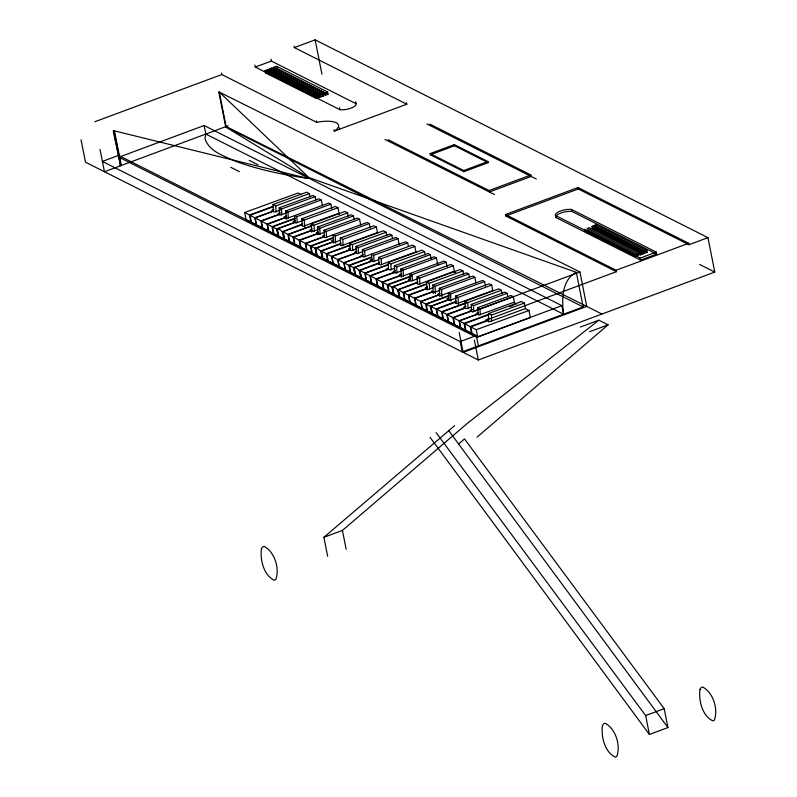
<?xml version="1.0" encoding="UTF-8"?>
<svg xmlns="http://www.w3.org/2000/svg" width="797" height="797" viewBox="0 0 797 797"><rect width="100%" height="100%" fill="white"/><g stroke="black" fill="none" stroke-linecap="round" stroke-linejoin="round"><path stroke-width="1.2" d="M488.481 322.038L488.521 313.53L521.358 301.525L524.336 303.069L525.462 308.728M491.48 321.151L491.51 315.074L488.521 313.53M205.815 134.065L563.599 314.217L561.905 305.659L476.686 337.34L118.902 157.188L204.122 125.508L205.815 134.065L204.959 138.339C208.515 151.191 223.419 155.624 234.188 160.765C257.8 169.641 282.656 174.593 307.532 178.359L309.097 177.641L307.532 178.359L113.951 130.758L113.224 131.027L120.596 165.746L113.782 131.306M327.637 556.226L323.891 537.317L454.619 425.698M323.891 537.317L342.431 530.433L467.132 423.536L598.866 320.185L608.091 324.827L477.134 437.085M458.594 443.969L464.492 438.918L664.19 708.672L667.936 727.571L649.396 734.465L430.051 437.324M478.379 345.898L476.337 335.567L118.554 155.415L102.405 161.422L460.188 341.574L462.24 351.895L583.155 306.945L576.301 272.315C561.616 279.827 561.746 299.991 563.599 314.217M94.813 121.752L221.785 74.549L316.708 122.349A20.214 7.183 -11.2 0 1 336.224 122.768A20.214 7.183 -11.2 0 1 334.232 131.166L406.789 104.198L406.51 102.773M294.063 46.156L294.342 47.581L315.134 39.85L707.965 237.645L714.789 272.086L478.32 359.995L85.488 162.19L81.055 139.814M255.249 67.058L271.369 61.06L356.07 103.71A10.112 3.587 -11.2 0 1 350.929 108.173A10.112 3.587 -11.2 0 1 339.95 109.697L255.249 67.058L254.851 65.055M265.042 70.584L267.732 69.588L318.77 95.281L319.218 97.573L316.539 98.569L265.491 72.866L265.042 70.584L316.08 96.288L318.77 95.281M269.336 68.95L272.026 67.954L323.064 93.647L323.512 95.929L320.832 96.935L269.794 71.232L269.336 68.95L320.374 94.654L323.064 93.647M273.869 67.297L276.559 66.29L327.597 91.994L328.055 94.275L325.365 95.271L274.327 69.578L273.869 67.297L324.907 92.99L327.597 91.994M265.491 72.866L268.181 71.869L319.218 97.573M269.794 71.232L272.474 70.236L323.512 95.929M274.327 69.578L277.007 68.572L328.055 94.275M120.048 165.467L121.313 165.477L114.499 131.037M228.062 125.796L104.447 171.744L100.023 149.368M273.491 206.164L249.451 214.991L244.679 212.52L246.104 219.713L250.876 222.174L249.451 214.991M430.131 153.622L454.32 144.626L487.903 161.542L488.133 162.678L463.944 171.674L430.36 154.757L430.131 153.622L463.724 170.528L487.903 161.542M430.36 154.757L454.539 145.771L488.133 162.678M489.089 190.543L530.892 175.001L531.171 176.436L489.368 191.977L489.089 190.543L388.069 139.684M505.447 214.523L616.141 270.253L616.42 271.687L505.726 215.947L505.447 214.523L578.004 187.554L688.688 243.284L688.977 244.709L707.965 237.645M505.726 215.947L578.283 188.979L688.977 244.709M593.107 225.87L595.797 224.874L646.835 250.567L647.174 252.28L644.494 253.277L593.446 227.583L593.107 225.87L644.155 251.573L646.835 250.567M593.446 227.583L596.136 226.587L647.174 252.28M472.472 311.916L579.937 271.966L586.751 306.407L601.924 314.038M584.281 229.167L635.319 254.861L638.008 253.864L638.347 255.578L635.657 256.574L584.619 230.871M588.814 227.504L639.852 253.207L642.541 252.211L642.88 253.914L640.2 254.92L586.971 228.161M555.419 215.449L640.121 258.098L656.24 252.111L656.638 254.104L640.509 260.101L555.808 217.451L555.419 215.449A10.112 3.587 -11.2 0 1 560.56 210.986A10.112 3.587 -11.2 0 1 571.539 209.462L656.24 252.111M616.141 270.253L688.688 243.284M487.644 319.557L616.42 271.687M460.188 341.574L476.337 335.567M580.326 327.079L598.866 320.185M589.551 331.721L608.091 324.827M436.079 432.592L645.65 715.557L664.19 708.672M244.679 212.52L298.058 193.004L301.515 194.797M273.401 211.643L272.963 204.52L306.646 192.207L309.385 193.621L310.053 197.018M250.059 215.3L254.831 217.77L256.255 224.953L251.483 222.483L250.059 215.3L273.271 206.812M272.963 204.52L275.702 205.935L309.385 193.621M274.009 209.601L271.737 210.428L273.052 211.105L254.831 217.77M279.657 214.931L279.209 207.808L312.892 195.494L315.164 196.66L315.831 200.057M262.701 227.962L256.644 225.153L255.219 217.97L273.441 211.305L274.875 212.052L280.674 209.93M279.209 207.808L281.48 208.983L315.164 196.66M280.295 212.799L277.974 213.656L279.129 214.254L260.908 220.908L255.219 217.97M286.213 219.305L285.695 210.996L319.009 198.812L321.271 199.987L322.396 205.646M285.695 210.996L287.956 212.161L321.271 199.987M286.422 212.909L280.624 215.021L279.558 214.473L261.336 221.128L267.055 224.096L285.276 217.432L284.21 216.874L286.522 216.027M267.403 224.276L272.056 226.677L273.471 233.86L268.818 231.459L267.403 224.276L285.625 217.611L287.05 218.348L328.733 203.086L330.865 204.191L331.761 208.724M295.119 222.662L294.681 215.539L296.813 216.645L330.865 204.191M272.056 226.677L294.94 218.308M272.524 226.916L276.679 228.928L278.103 236.111L273.949 234.099L272.524 226.916L294.721 218.806M295.398 220.5L293.117 221.337L294.9 222.263L276.679 228.928M302.232 225.87L301.794 218.737L335.477 206.423L337.988 207.718L339.333 214.513M277.007 229.068C283.642 227.882 288.614 245.496 278.432 236.251L277.007 229.068L295.039 222.463L296.115 223.021L303.019 220.5M301.794 218.737L304.305 220.042L337.988 207.718M302.77 223.847L282.507 231.688M282.885 231.768L287.896 234.358L289.321 241.541L284.31 238.951L282.885 231.768L301.107 225.103L303.378 226.278L338.526 213.417M311.747 232.116L311.238 223.808L344.922 211.484L347.661 212.909L348.329 216.306M287.896 234.358L312.265 225.451M288.335 234.587L293.107 237.058L294.531 244.241L289.759 241.77L288.335 234.587L311.547 226.099M311.238 223.808L313.978 225.222L347.661 212.909M312.285 228.878L310.013 229.715L311.328 230.393L293.107 237.058M317.933 234.218L317.485 227.095L351.168 214.772L353.44 215.947L354.107 219.344M300.977 247.249L294.92 244.44L293.495 237.257L311.717 230.592L313.151 231.329L318.949 229.217M317.485 227.095L319.756 228.261L353.44 215.947M318.571 232.086L316.25 232.933L317.405 233.531L299.184 240.196L293.495 237.257M324.409 237.406L323.971 230.283L357.285 218.099L359.547 219.265L360.672 224.933M323.971 230.283L326.232 231.449L359.547 219.265M324.698 232.186L318.9 234.308L317.834 233.76L299.612 240.415L305.331 243.384L323.552 236.719L322.486 236.161L324.797 235.314M305.679 243.553L310.332 245.964L311.747 253.147L307.104 250.746L305.679 243.553L323.901 236.898L325.325 237.636L367.158 222.433L369.3 223.539L370.197 228.062M333.624 243.195L333.106 234.876L335.248 235.982L369.3 223.539M310.332 245.964L333.216 237.596M310.96 246.263L315.114 248.265L316.529 255.458L312.374 253.446L310.96 246.263L333.146 238.144M333.823 239.847L331.542 240.684L333.335 241.611L315.114 248.265M340.668 245.207L340.219 238.084L373.903 225.77L376.413 227.065L377.529 232.724M315.433 248.405C322.068 247.219 327.049 264.833 316.857 255.588L315.433 248.405L333.475 241.81L334.551 242.368L340.299 240.266M340.219 238.084L342.73 239.379L376.413 227.065M341.196 243.195L320.932 251.025M321.311 251.105L326.322 253.705L327.746 260.888L322.735 258.298L321.311 251.105L339.532 244.45L341.803 245.615L376.961 232.764M350.102 250.278L349.664 243.145L383.347 230.831L386.087 232.256L386.764 235.653M326.322 253.705L350.69 244.789M326.77 253.934L331.532 256.395L332.957 263.588L328.185 261.117L326.77 253.934L349.973 245.446M349.664 243.145L352.404 244.569L386.087 232.256M350.71 248.226L348.448 249.053L349.753 249.74L331.532 256.395M356.359 253.566L355.92 246.432L389.603 234.119L391.865 235.294L392.542 238.692M339.402 266.596L333.345 263.787L331.931 256.604L350.152 249.939L351.577 250.676L356.219 248.983M355.92 246.432L358.182 247.608L391.865 235.294M356.996 251.434L354.675 252.28L355.831 252.878L337.609 259.543L331.931 256.604M362.844 256.744L362.396 249.62L395.71 237.446L397.982 238.612L399.098 244.271M362.396 249.62L364.667 250.796L397.982 238.612M363.133 251.533L357.335 253.655L356.259 253.097L338.038 259.762L343.766 262.721L361.987 256.066L360.911 255.508L363.233 254.661M344.105 262.9L348.757 265.311L350.182 272.494L345.529 270.083L344.105 262.9L362.326 256.236L363.761 256.983L405.583 241.77L407.725 242.876L408.403 246.273M371.98 261.346L371.541 254.223L373.673 255.329L407.725 242.876M348.757 265.311L371.641 256.943M349.385 265.61L353.539 267.613L354.964 274.796L350.81 272.793L349.385 265.61L371.571 257.491M372.249 259.194L369.967 260.021L371.761 260.948L353.539 267.613M379.093 264.554L378.655 257.431L412.338 245.117L414.838 246.412L415.964 252.071M353.868 267.752C360.493 266.567 365.474 284.18 355.283 274.935L353.868 267.752L371.9 261.157L372.976 261.715L378.724 259.603M378.655 257.431L381.155 258.726L414.838 246.412M379.631 262.542L359.367 270.372M359.746 270.452L364.747 273.042L366.172 280.235L361.171 277.635L359.746 270.452L377.967 263.787L380.229 264.963L415.386 252.111M388.537 269.615L388.089 262.492L421.772 250.178L424.522 251.593L425.19 254.99M364.747 273.042L387.96 264.564M365.195 273.271L369.967 275.742L371.392 282.925L366.62 280.464L365.195 273.271L388.398 264.793M388.089 262.492L390.839 263.917L424.522 251.593M394.784 272.903L394.346 265.78L428.029 253.466L430.29 254.641L431.187 259.164M369.967 275.742L388.189 269.077L386.874 268.4M377.828 285.934L371.781 283.134L370.356 275.941L388.577 269.286L390.012 270.024L394.645 268.33M394.346 265.78L396.607 266.955L430.29 254.641M395.432 270.781L393.11 271.628L394.266 272.225L376.045 278.89L370.356 275.941M401.339 277.276L400.831 268.968L434.146 256.783L436.407 257.959L437.752 264.753M400.831 268.968L403.093 270.143L436.407 257.959M401.558 270.88L395.76 273.002L394.684 272.444L376.463 279.109L382.191 282.068L400.413 275.403L399.337 274.855L401.658 273.999M382.53 282.248L387.183 284.649L388.607 291.841L383.955 289.431L382.53 282.248L400.752 275.583L402.186 276.32L444.019 261.117L446.151 262.223L447.047 266.756M410.405 280.693L409.967 273.57L412.099 274.676L446.151 262.223M387.183 284.649L411.212 275.862M387.81 284.947L391.965 286.96L393.389 294.143L389.235 292.13L387.81 284.947L411.172 276.41M410.684 278.532L408.403 279.368L410.186 280.295L391.965 286.96M417.518 283.901L417.08 276.778L450.763 264.455L453.264 265.75L454.619 272.544M392.293 287.099C398.928 285.914 403.9 303.527 393.718 294.282L392.293 287.099L410.325 280.504L411.401 281.052L418.305 278.532M417.08 276.778L419.591 278.073L453.264 265.75M418.056 281.889L397.793 289.719M398.171 289.799L403.182 292.389L404.607 299.572L399.596 296.982L398.171 289.799L416.393 283.134L418.664 284.31L453.812 271.448L455.645 272.395M427.033 290.148L426.525 281.839L460.208 269.525L462.947 270.94L463.615 274.337M403.182 292.389L426.385 283.901M403.621 292.619L408.393 295.089L409.817 302.272L405.045 299.802L403.621 292.619L426.833 284.13M426.525 281.839L429.264 283.254L462.947 270.94M427.571 286.92L425.299 287.747L426.614 288.424L408.393 295.089M433.289 293.435L432.771 285.127L466.454 272.813L468.726 273.979L469.393 277.376M416.263 305.281L410.206 302.471L408.781 295.288L427.003 288.624L428.437 289.371L433.07 287.667M432.771 285.127L435.042 286.302L468.726 273.979M439.775 296.623L439.257 288.315L472.571 276.131L474.833 277.306L475.958 282.965M408.781 295.288L414.47 298.227L432.691 291.572L431.536 290.975M439.257 288.315L441.518 289.48L474.833 277.306M439.984 290.228L434.186 292.34L433.12 291.792L414.898 298.447L420.617 301.415L438.838 294.751L437.772 294.193L440.083 293.346M420.965 301.595L425.618 303.996L427.033 311.179L422.39 308.778L420.965 301.595L439.187 294.93L440.611 295.667L482.444 280.464L484.586 281.57L485.483 286.093M448.841 300.041L448.392 292.917L450.534 294.023L484.586 281.57M425.618 303.996L449.647 295.209M426.246 304.295L430.4 306.307L431.815 313.49L427.66 311.478L426.246 304.295L449.598 295.757M449.11 297.879L446.828 298.716L448.621 299.642L430.4 306.307M455.954 303.239L455.505 296.115L489.189 283.802L491.699 285.097L492.815 290.756M430.719 306.437L436.098 308.997L437.643 316.25L432.143 313.629L430.719 306.437L448.761 299.841L449.837 300.399L456.731 297.879M455.505 296.115L458.016 297.411L491.699 285.097M456.482 301.226L436.098 308.997M436.597 309.146L441.608 311.737L443.032 318.92L438.021 316.329L436.597 309.146L454.818 302.481L457.089 303.647L492.247 290.795M465.388 308.309L464.95 301.186L498.633 288.863L501.373 290.287L502.05 293.685M441.608 311.737L465.976 302.82M442.056 311.966L446.818 314.426L448.243 321.619L443.471 319.149L442.056 311.966L466.424 303.049M464.95 301.186L467.69 302.601L501.373 290.287M465.996 306.257L463.734 307.094L465.04 307.772L446.818 314.426M471.645 311.597L471.206 304.474L504.89 292.15L507.151 293.326L507.828 296.723M454.688 324.628L448.631 321.819L447.217 314.636L465.438 307.971L466.863 308.708L471.505 307.014M471.206 304.474L473.468 305.64L507.151 293.326M472.282 309.465L469.961 310.312L471.117 310.91L452.895 317.575L447.217 314.636M478.13 314.775L477.682 307.652L510.997 295.478L513.268 296.643L514.832 304.574M477.682 307.652L479.953 308.828L513.268 296.643M478.419 309.565L472.621 311.687L471.545 311.129L453.324 317.794L459.052 320.753L477.273 314.098L476.198 313.54L478.519 312.693M459.391 320.932L464.043 323.343L465.468 330.526L460.815 328.125L459.391 320.932L477.612 314.277L479.047 315.014L513.467 302.432L516.685 304.095M464.043 323.343L489.219 314.138M509.821 306.606L513.248 305.351M472.203 334.073L470.788 326.89L487.744 320.683L489.647 321.669L525.372 308.618L528.949 310.471L530.374 317.654L477.692 336.912L466.006 330.865L464.581 323.682L488.631 314.885M491.51 315.074L524.336 303.069M489.408 318.501L485.951 319.756L487.146 320.374L470.19 326.581L464.581 323.682M470.788 326.89L476.267 329.719L528.949 310.471M309.097 177.641L576.301 272.315M579.937 271.966L218.747 91.804L225.561 126.235L586.751 306.407L463.147 352.354L459.202 332.429M294.342 47.581L406.789 104.198M429.872 124.143L530.892 175.001M426.793 123.874L536.311 179.016M699.617 264.445L714.789 272.086M555.808 217.451A10.112 3.587 -11.2 0 1 560.958 212.978A10.112 3.587 -11.2 0 1 571.937 211.454L656.638 254.104M591.504 226.507L642.541 252.211M591.842 228.221L642.88 253.914M587.309 229.875L638.347 255.578M384.981 139.415L494.509 194.558M583.155 306.945L225.372 126.793L309.126 177.771L219.295 92.083L226.119 126.514M204.122 125.508L561.905 305.659M249.252 160.376L257.949 164.75M230.712 167.27L239.409 171.644M448.591 430.43L667.936 727.571M644.155 251.573L644.494 253.277M639.852 253.207L640.2 254.92M640.121 258.098L640.509 260.101M635.319 254.861L635.657 256.574M595.797 224.874L596.136 226.587M578.004 187.554L578.283 188.979M571.539 209.462L571.937 211.454M645.65 715.557L649.396 734.465M463.724 170.528L463.944 171.674M454.32 144.626L454.539 145.771M476.267 329.719L477.692 336.912M474.374 340.07L478.32 359.995M470.19 326.581L471.605 333.764M459.052 320.753L460.467 327.946L454.748 324.977L453.264 317.445M452.895 317.575L454.32 324.758M431.077 306.626L432.502 313.809M420.617 301.415L422.041 308.598L416.313 305.64L414.838 298.098M414.47 298.227L415.895 305.42M397.673 289.65L399.098 296.843M392.652 287.279L394.077 294.462M355.671 101.707L356.07 103.71M382.191 282.068L383.616 289.251L377.888 286.292L376.413 278.751M376.045 278.89L377.469 286.073M339.552 107.705L339.95 109.697M339.323 127.749L339.612 129.174M333.953 129.742L334.232 131.166M315.134 39.85L321.958 74.29M324.907 92.99L325.365 95.271M359.248 270.313L360.662 277.495M320.374 94.654L320.832 96.935M354.217 267.941L355.641 275.124M316.08 96.288L316.539 98.569M316.429 120.925L316.708 122.349M343.766 262.721L345.181 269.914L339.462 266.945L337.978 259.404M337.609 259.543L339.034 266.726M320.812 250.965L322.237 258.148M315.791 248.594L317.216 255.777M276.559 66.29L277.007 68.572M270.97 59.068L271.369 61.06M272.026 67.954L272.474 70.236M305.331 243.384L306.755 250.567L301.027 247.608L299.552 240.066M267.732 69.588L268.181 71.869M299.184 240.196L300.608 247.389M342.431 530.433L346.177 549.332M282.387 231.618L283.812 238.811M277.366 229.247L278.791 236.43M267.055 224.096L268.479 231.279L262.751 228.321L261.277 220.779M260.908 220.908L262.333 228.101M221.506 73.125L221.785 74.549M113.951 130.758L120.765 165.198M479.953 308.828L480.322 314.765M473.468 305.64L473.836 311.577M467.69 302.601L468.058 308.539M458.016 297.411L458.454 304.534M450.534 294.023L450.972 301.146M441.518 289.48L441.966 296.604M435.042 286.302L435.481 293.426M429.264 283.254L429.633 289.191M419.591 278.073L419.949 284.011M412.099 274.676L412.467 280.614M403.093 270.143L403.461 276.081M396.607 266.955L396.976 272.893M390.839 263.917L391.207 269.844M381.155 258.726L381.524 264.664M373.673 255.329L374.042 261.267M364.667 250.796L365.036 256.734M358.182 247.608L358.55 253.546M352.404 244.569L352.772 250.507M342.73 239.379L343.099 245.317M335.248 235.982L335.686 243.115M326.232 231.449L326.601 237.386M319.756 228.261L320.125 234.198M313.978 225.222L314.347 231.16M304.305 220.042L304.743 227.165M296.813 216.645L297.181 222.582M287.956 212.161L288.325 218.099M281.48 208.983L281.849 214.911M275.702 205.935L276.071 211.872M261.416 548.884C260.021 559.912 263.638 575.165 274.278 580.276L275.802 579.549C279.857 568.51 274.666 551.743 263.996 546.324L262.482 547.051L261.416 548.884M602.422 725.758C601.028 736.787 604.644 752.039 615.284 757.15L616.808 756.423C620.863 745.384 615.673 728.617 605.003 723.198L603.488 723.925L602.422 725.758M699.965 689.495C698.571 700.523 702.187 715.786 712.837 720.886L714.351 720.159C718.406 709.121 713.215 692.364 702.546 686.944L701.031 687.662L699.965 689.495"/></g></svg>
